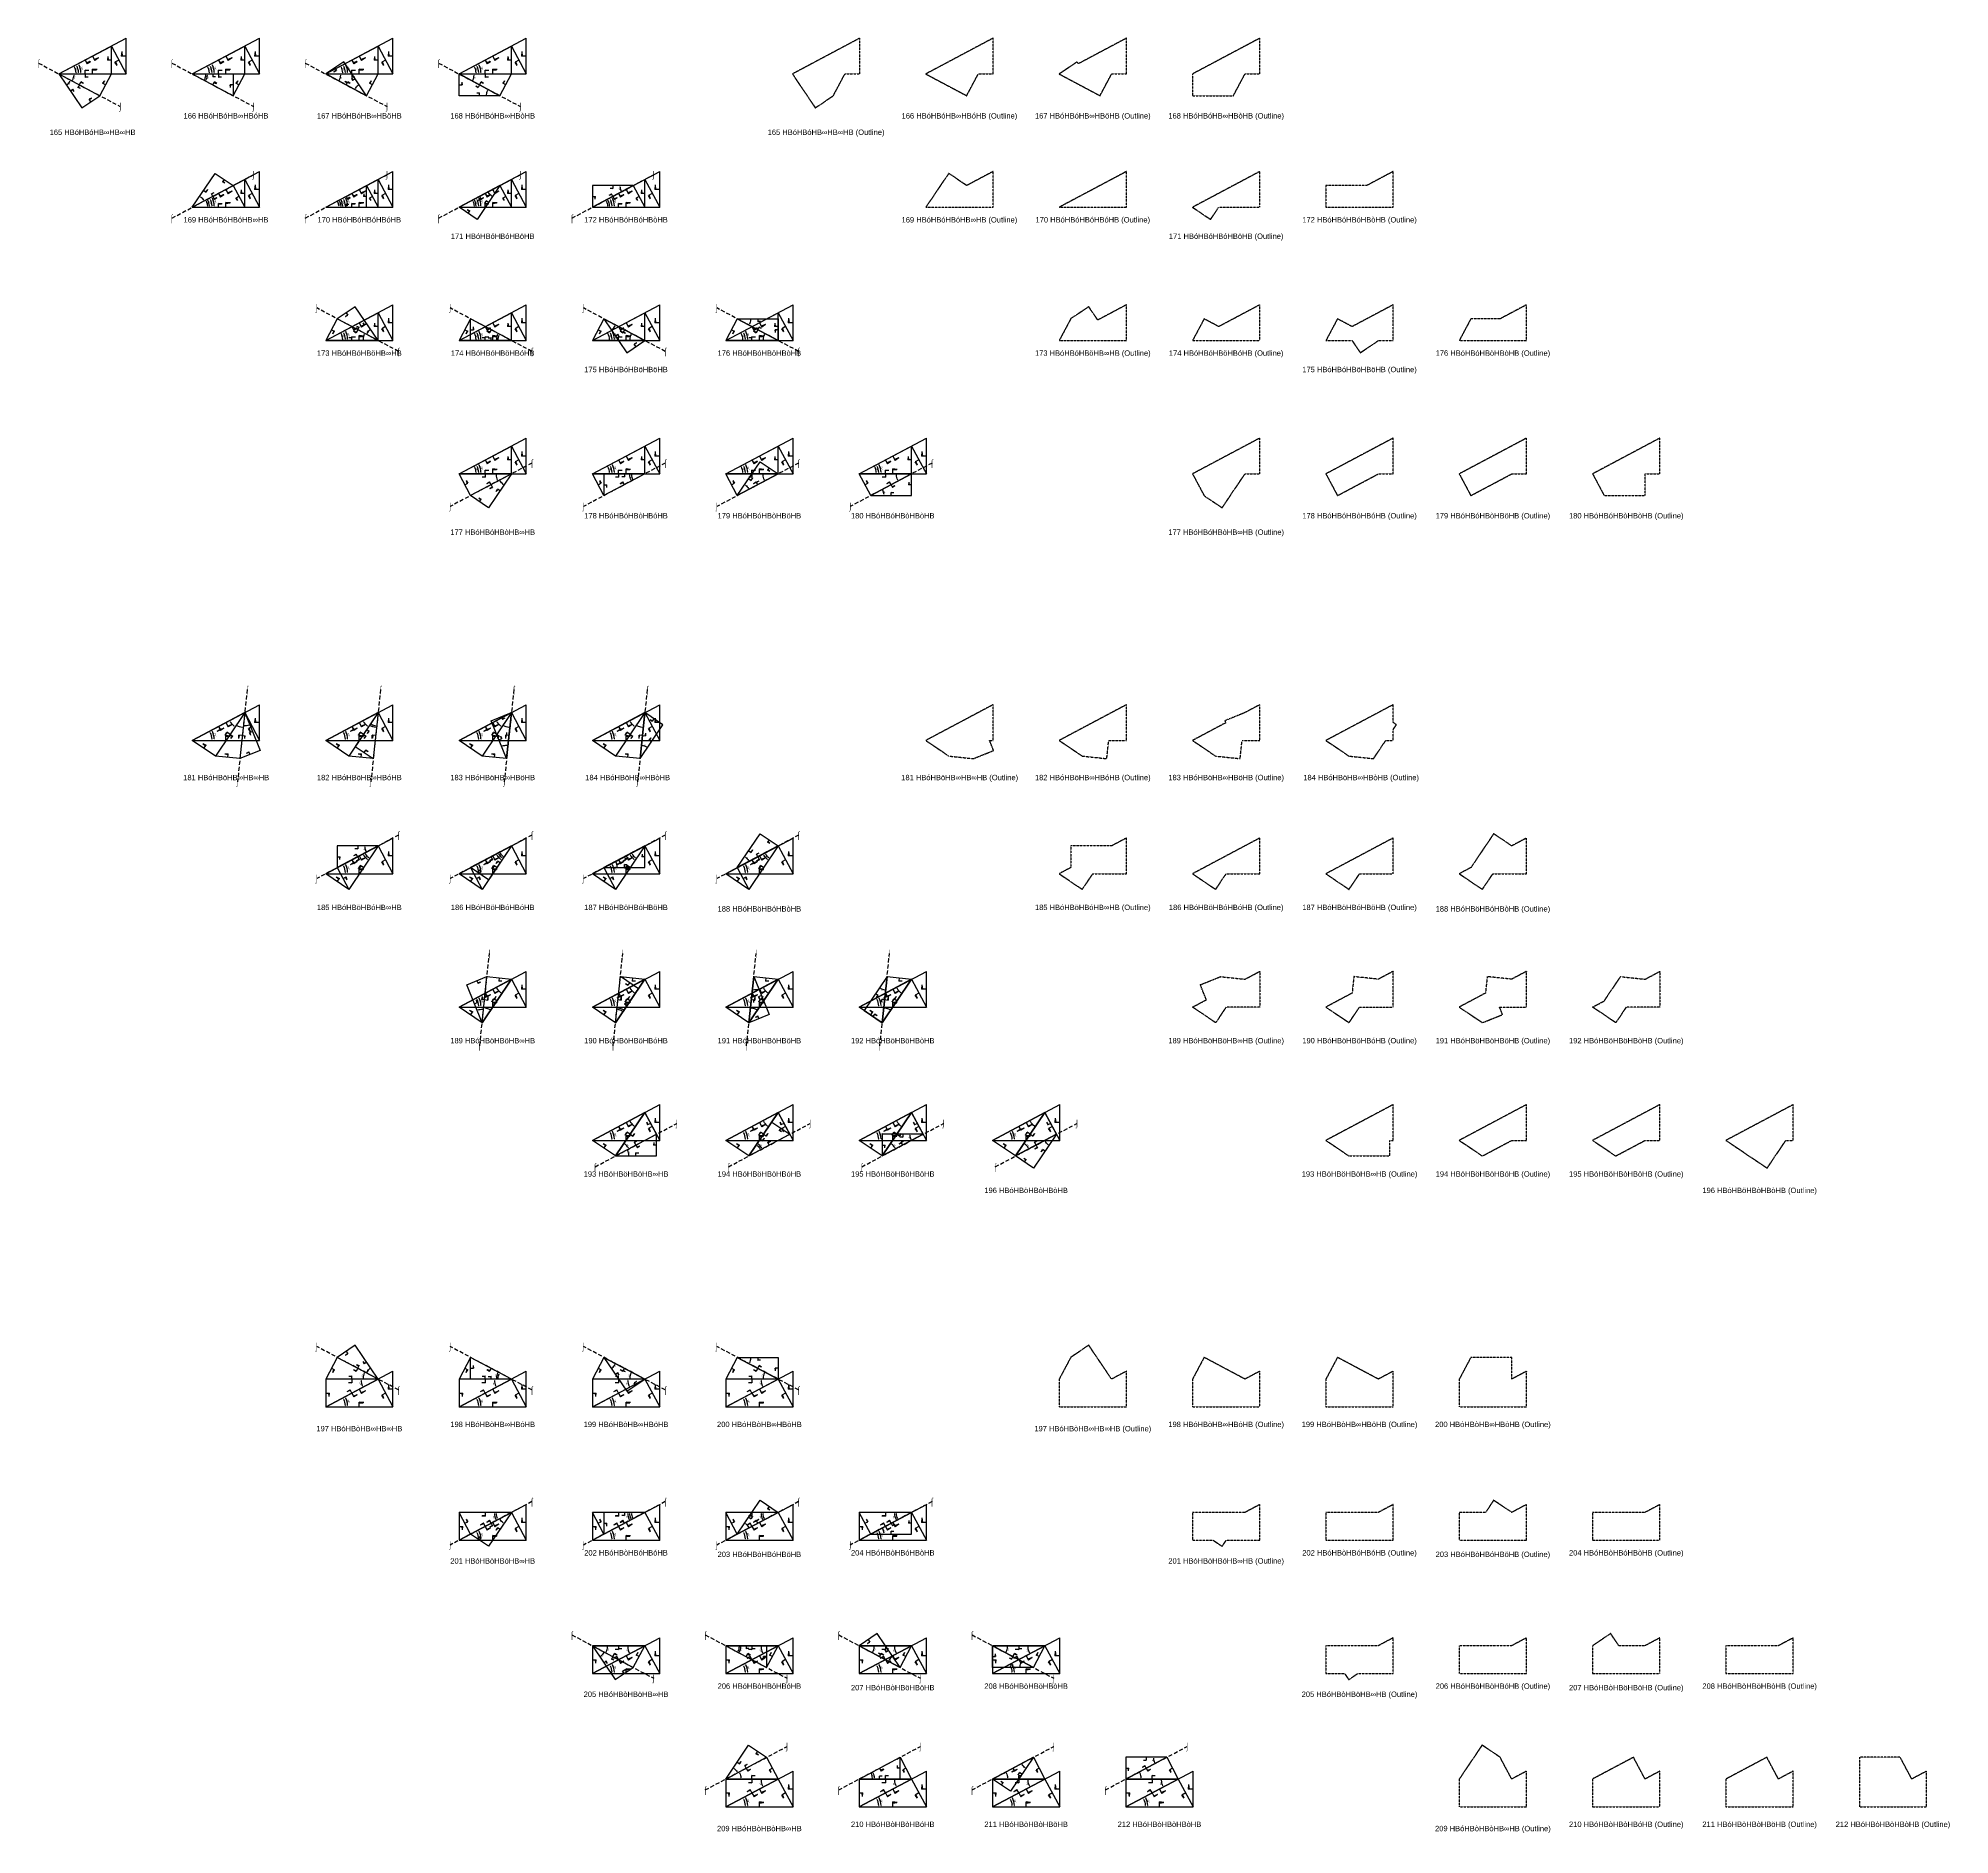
# Model space of a CAD drawing. Header units: millimetres. Extents: x -201764 to 671342, y -3335564 to 24518.
# Drawn here: x 185750 to 611882, y -2070773 to -1670090 of the extents above; entities that cross this region are included whole.
import ezdxf
from ezdxf.enums import TextEntityAlignment as Align

# ---------------------------------------------------------------- set-up
doc = ezdxf.new("R2010")
doc.units = ezdxf.units.MM
doc.header["$PDMODE"] = 35
doc.linetypes.add('DASHED', pattern=[19.05, 12.7, -6.35])
for name, color, linetype in [('BASE', 170, 'Continuous'), ('HYPOTENUSE', 20, 'Continuous'), ('PERPENDICULAR', 90, 'Continuous')]:
    doc.layers.add(name, color=color, linetype=linetype)
doc.styles.add('Arial', font='arial_0.ttf')
doc.dimstyles.new('ISO-25', dxfattribs={"dimtxt": 250, "dimasz": 100, "dimexe": 1.25, "dimexo": 0.625, "dimgap": 100, "dimtad": 1, "dimdec": 0, "dimtxsty": 'Arial', "dimcen": 2.5, "dimadec": 0, "dimazin": 0, "dimtfac": 1, "dimtdec": 0, "dimtmove": 0, "dimatfit": 3, "dimfxl": 1, "dimarcsym": 0})

# ---------------------------------------------------------------- blocks, each defined once
blk = doc.blocks.new('*D49')
at = {"color": 0, "lineweight": -2, "ltscale": 100, "transparency": 16777216}
blk.add_arc((0, 0), 4906, 4.08845, 23.91155, dxfattribs=at)
at = {"color": 0, "ltscale": 100, "transparency": 16777216}
for points in [[(4432, 1963), (4537, 2014), (4332, 2303)], [(4952, 352), (4835, 348), (4906, 0)]]:
    blk.add_solid(points, dxfattribs=at)
at = {"layer": 'Defpoints', "color": 0, "ltscale": 100, "transparency": 16777216}
for p in [(15000, 7976), (0, 0), (0, 0), (4841, 796), (15000, 0)]:
    blk.add_point(p, dxfattribs=at)
at = {"color": 0, "ltscale": 100, "transparency": 16777216, "insert": (5055, 1260), "char_height": 400, "attachment_point": 5, "rotation": 284, "style": 'Arial'}
blk.add_mtext('28°', dxfattribs=at)
blk = doc.blocks.new('SanjoyNathGeometrifyingTrigonometryFundamentalLockedSet')
at = {"color": 114, "linetype": 'DASHED', "ltscale": 100, "true_color": 0x139b48}
for p, q in [((14000, 4987.8), (13900, 3987.8)), ((14000, 4987.8), (14100, 3987.8)), ((15000, 3987.8), (13900, 3987.8))]:
    blk.add_line(p, q, dxfattribs=at)
at = {"color": 242, "linetype": 'DASHED', "ltscale": 100, "true_color": 0xcd2027}
for p, q in [((7500, 3987.8), (8016.4, 3016.6)), ((8852.4, 3574.3), (7922.5, 3193.2)), ((8852.4, 3574.3), (8016.4, 3016.6))]:
    blk.add_line(p, q, dxfattribs=at)
at = {"color": 159, "linetype": 'DASHED', "ltscale": 100, "true_color": 0x22346e}
for p, q in [((7500, 0), (7500, 1100)), ((8500, 1000), (7500, 1100)), ((8500, 1000), (7500, 900))]:
    blk.add_line(p, q, dxfattribs=at)
at = {"layer": 'BASE'}
blk.add_line((0, 0), (15000, 0), dxfattribs=at)
at = {"layer": 'HYPOTENUSE'}
blk.add_line((0, 0), (15000, 7975.6), dxfattribs=at)
at = {"layer": 'PERPENDICULAR'}
blk.add_line((15000, 0), (15000, 7975.6), dxfattribs=at)
at = {"color": 4, "ltscale": 100}
dim = blk.add_angular_dim_2l(base=(4841, 795.6), line1=((0, 0), (15000, 0)), line2=((0, 0), (15000, 7975.6)), dimstyle='ISO-25', override={"dimtxt": 400, "dimasz": 350, "dimgap": 100}, dxfattribs=at)
dim.commit()
dim.dimension.update_dxf_attribs({"geometry": '*D49', "text_midpoint": (5055.4, 1260.5)})

msp = doc.modelspace()

# ---------------------------------------------------------------- linework, layer by layer
at = {"linetype": 'DASHED', "ltscale": 70}
for p, q in [((185809, -1675642), (204042, -1685337)), ((215539, -1675642), (233772, -1685337)), ((245269, -1675642), (263502, -1685337)), ((274999, -1675642), (293232, -1685337)), ((215539, -1710219), (233772, -1700525)), ((245269, -1710219), (263502, -1700525)), ((274999, -1710219), (293232, -1700525)), ((304729, -1710219), (322962, -1700525)), ((266080, -1739949), (247847, -1730255)), ((295810, -1739949), (277577, -1730255)), ((325540, -1739949), (307307, -1730255)), ((355270, -1739949), (337037, -1730255)), ((295810, -1764832), (277577, -1774527)), ((325540, -1764832), (307307, -1774527)), ((355270, -1764832), (337037, -1774527)), ((385000, -1764832), (366767, -1774527)), ((232331, -1815364), (230173, -1835901)), ((262061, -1815364), (259903, -1835901)), ((291791, -1815364), (289633, -1835901)), ((321521, -1815364), (319363, -1835901)), ((266080, -1847804), (247847, -1857499)), ((295810, -1847804), (277577, -1857499)), ((325540, -1847804), (307307, -1857499)), ((355270, -1847804), (337037, -1857499)), ((284173, -1894787), (286331, -1874250)), ((313903, -1894787), (316061, -1874250)), ((343633, -1894787), (345791, -1874250)), ((373363, -1894787), (375521, -1874250)), ((309884, -1921806), (328117, -1912111)), ((339614, -1921806), (357847, -1912111)), ((369344, -1921806), (387577, -1912111)), ((399074, -1921806), (417307, -1912111)), ((266080, -1971571), (247847, -1961877)), ((295810, -1971571), (277577, -1961877)), ((325540, -1971571), (307307, -1961877)), ((355270, -1971571), (337037, -1961877)), ((295810, -1996454), (277577, -2006149)), ((325540, -1996454), (307307, -2006149)), ((355270, -1996454), (337037, -2006149)), ((385000, -1996454), (366767, -2006149)), ((304729, -2026184), (322962, -2035879)), ((334459, -2026184), (352692, -2035879)), ((364189, -2026184), (382422, -2035879)), ((393919, -2026184), (412152, -2035879)), ((334459, -2060761), (352692, -2051066)), ((364189, -2060761), (382422, -2051066)), ((393919, -2060761), (412152, -2051066)), ((423649, -2060761), (441882, -2051066))]:
    msp.add_line(p, q, dxfattribs=at)
at = {"linetype": 'DASHED'}
for points in [[(365576, -1678066), (368882, -1678066), (368882, -1670090), (353882, -1678066), (358980, -1685624), (362999, -1682913)], [(383612, -1678066), (392729, -1682913), (395306, -1678066), (398612, -1678066), (398612, -1670090)], [(422459, -1682913), (425036, -1678066), (428342, -1678066), (428342, -1670090), (417646, -1675778), (417361, -1675355), (413342, -1678066)], [(454766, -1678066), (458072, -1678066), (458072, -1670090), (443072, -1678066), (443072, -1682913), (452189, -1682913)], [(388710, -1700238), (383612, -1707796), (398612, -1707796), (398612, -1699820), (392729, -1702948)], [(413342, -1707796), (428342, -1707796), (428342, -1699820)], [(447091, -1710506), (448919, -1707796), (458072, -1707796), (458072, -1699820), (443072, -1707796)], [(472802, -1707796), (487802, -1707796), (487802, -1699820), (481919, -1702948), (472802, -1702948)], [(413342, -1737526), (428342, -1737526), (428342, -1729550), (421949, -1732949), (419938, -1729968), (415920, -1732678)], [(445650, -1732678), (443072, -1737526), (458072, -1737526), (458072, -1729550), (448919, -1734417)], [(475380, -1732678), (472802, -1737526), (478649, -1737526), (480478, -1740236), (484496, -1737526), (487802, -1737526), (487802, -1729550), (478649, -1734417)], [(511649, -1732678), (505110, -1732678), (502532, -1737526), (517532, -1737526), (517532, -1729550)], [(449668, -1774814), (454766, -1767256), (458072, -1767256), (458072, -1759280), (443072, -1767256), (445650, -1772103)], [(475380, -1772103), (484496, -1767256), (487802, -1767256), (487802, -1759280), (472802, -1767256)], [(505110, -1772103), (514226, -1767256), (517532, -1767256), (517532, -1759280), (502532, -1767256)], [(543956, -1767256), (547262, -1767256), (547262, -1759280), (532262, -1767256), (534840, -1772103), (543956, -1772103)], [(398612, -1818740), (383612, -1826716), (388767, -1830193), (394227, -1830766), (398721, -1828951), (397819, -1826716), (398612, -1826716)], [(423957, -1830766), (424383, -1826716), (428342, -1826716), (428342, -1818740), (413342, -1826716), (418497, -1830193)], [(453687, -1830766), (454113, -1826716), (458072, -1826716), (458072, -1818740), (454766, -1820498), (450272, -1822314), (450463, -1822786), (443072, -1826716), (448227, -1830193)], [(487802, -1818740), (472802, -1826716), (477957, -1830193), (483417, -1830766), (486149, -1826716), (487802, -1826716), (487802, -1824265), (488515, -1823208), (487802, -1822728)], [(418497, -1859922), (420842, -1856446), (428342, -1856446), (428342, -1848470), (425036, -1850228), (415920, -1850228), (415920, -1855075), (413342, -1856446)], [(458072, -1848470), (443072, -1856446), (448227, -1859922), (450572, -1856446), (458072, -1856446)], [(487802, -1848470), (472802, -1856446), (477957, -1859922), (480302, -1856446), (487802, -1856446)], [(507687, -1859922), (510032, -1856446), (517532, -1856446), (517532, -1848470), (514226, -1850228), (510208, -1847517), (505110, -1855075), (502532, -1856446)], [(443072, -1886176), (446159, -1884534), (444812, -1881200), (449306, -1879384), (454766, -1879958), (458072, -1878200), (458072, -1886176), (450572, -1886176), (448227, -1889652)], [(479036, -1879384), (478649, -1883067), (472802, -1886176), (477957, -1889652), (480302, -1886176), (487802, -1886176), (487802, -1878200), (484496, -1879958)], [(508766, -1879384), (508379, -1883067), (502532, -1886176), (507687, -1889652), (512181, -1887837), (511510, -1886176), (517532, -1886176), (517532, -1878200), (514226, -1879958)], [(532262, -1886176), (534840, -1884805), (538496, -1879384), (543956, -1879958), (547262, -1878200), (547262, -1886176), (539762, -1886176), (537417, -1889652)], [(487074, -1915905), (487802, -1915905), (487802, -1907930), (472802, -1915905), (477957, -1919382), (487074, -1919382)], [(502532, -1915905), (507687, -1919382), (514226, -1915905), (517532, -1915905), (517532, -1907930)], [(543956, -1915905), (547262, -1915905), (547262, -1907930), (532262, -1915905), (537417, -1919382)], [(571166, -1922093), (575339, -1915905), (576992, -1915905), (576992, -1907930), (561992, -1915905)], [(428342, -1975365), (428342, -1967390), (425036, -1969148), (419938, -1961590), (415920, -1964300), (413342, -1969148), (413342, -1975365)], [(445650, -1964300), (443072, -1969148), (443072, -1975365), (458072, -1975365), (458072, -1967390), (454766, -1969148)], [(475380, -1964300), (472802, -1969148), (472802, -1975365), (487802, -1975365), (487802, -1967390), (484496, -1969148)], [(517532, -1975365), (517532, -1967390), (514226, -1969148), (514226, -1964300), (505110, -1964300), (502532, -1969148), (502532, -1975365)], [(449668, -2006436), (450572, -2005095), (458072, -2005095), (458072, -1997120), (454766, -1998878), (443072, -1998878), (443072, -2005095), (447681, -2005095)], [(484496, -1998878), (472802, -1998878), (472802, -2005095), (487802, -2005095), (487802, -1997120)], [(510208, -1996167), (508379, -1998878), (502532, -1998878), (502532, -2005095), (517532, -2005095), (517532, -1997120), (514226, -1998878)], [(532262, -1998878), (532262, -2005095), (547262, -2005095), (547262, -1997120), (543956, -1998878)], [(472802, -2028608), (472802, -2034825), (476996, -2034825), (477900, -2036166), (479887, -2034825), (487802, -2034825), (487802, -2026850), (484496, -2028608)], [(514226, -2028608), (502532, -2028608), (502532, -2034825), (517532, -2034825), (517532, -2026850)], [(532262, -2028608), (532262, -2034825), (547262, -2034825), (547262, -2026850), (543956, -2028608), (538109, -2028608), (536281, -2025897)], [(561992, -2028608), (561992, -2034825), (576992, -2034825), (576992, -2026850), (573686, -2028608)], [(517532, -2064555), (517532, -2056580), (514226, -2058338), (511649, -2053490), (507630, -2050780), (502532, -2058338), (502532, -2064555)], [(541379, -2053490), (532262, -2058338), (532262, -2064555), (547262, -2064555), (547262, -2056580), (543956, -2058338)], [(571109, -2053490), (561992, -2058338), (561992, -2064555), (576992, -2064555), (576992, -2056580), (573686, -2058338)], [(606722, -2064555), (606722, -2056580), (603416, -2058338), (600839, -2053490), (591722, -2053490), (591722, -2064555)]]:
    msp.add_lwpolyline(points, close=True, dxfattribs=at)

# ---------------------------------------------------------------- block references
for p in [(190368, -1678066), (220098, -1678066), (249828, -1678066), (279558, -1678066), (220098, -1707796), (249828, -1707796), (279558, -1707796), (309287, -1707796), (249828, -1737526), (279558, -1737526), (309287, -1737526), (339017, -1737526), (279558, -1767256), (309287, -1767256), (339017, -1767256), (368747, -1767256), (220098, -1826716), (249828, -1826716), (279558, -1826716), (309287, -1826716), (249828, -1856446), (279558, -1856446), (309287, -1856446), (339017, -1856446), (279558, -1886176), (309287, -1886176), (339017, -1886176), (368747, -1886176), (309287, -1915905), (339017, -1915905), (368747, -1915905), (398477, -1915905), (249828, -1975365), (279558, -1975365), (309287, -1975365), (339017, -1975365), (279558, -2005095), (309287, -2005095), (339017, -2005095), (368747, -2005095), (309287, -2034825), (339017, -2034825), (368747, -2034825), (398477, -2034825), (339017, -2064555), (368747, -2064555), (398477, -2064555), (428207, -2064555)]:
    msp.add_blockref('SanjoyNathGeometrifyingTrigonometryFundamentalLockedSet', p, dxfattribs=at)
at = {"linetype": 'DASHED', "ltscale": 100}
for p, xscale, yscale, zscale, rotation in [((190368, -1678066), -0.882947592858929, 0.882947592858929, 0.882947592858929, 208), ((190368, -1678066), 0.6883428104611129, 0.6883428104611129, 0.6883428104611129, 331.9999999999999), ((220098, -1678066), -0.882947592858929, 0.882947592858929, 0.882947592858929, 208), ((220098, -1678066), 0.6883428104611129, 0.6883428104611129, 0.6883428104611129, 331.9999999999999), ((249828, -1678066), -0.882947592858929, 0.882947592858929, 0.882947592858929, 208), ((249828, -1678066), 0.6883428104611129, 0.6883428104611129, 0.6883428104611129, 331.9999999999999), ((279558, -1678066), -0.882947592858929, 0.882947592858929, 0.882947592858929, 208), ((279558, -1678066), 0.6883428104611129, 0.6883428104611129, 0.6883428104611129, 331.9999999999999), ((190368, -1678066), 0.607770627558388, 0.607770627558388, 0.607770627558388, 304.0000000000001), ((220098, -1678066), -0.607770627558388, 0.607770627558388, 0.607770627558388, 180), ((258944, -1682913), 0.607770627558388, 0.607770627558388, 0.607770627558388, 124), ((220098, -1707796), -0.607770627558388, 0.607770627558388, 0.607770627558388, 235.9999999999998), ((288674, -1702948), -0.6077706275583891, 0.6077706275583891, 0.607770627558389, 55.99999999999964), ((220098, -1707796), -0.882947592858929, 0.882947592858929, 0.882947592858929, 208), ((220098, -1707796), -0.6883428104611129, 0.6883428104611129, 0.6883428104611129, 208), ((249828, -1707796), -0.882947592858929, 0.882947592858929, 0.882947592858929, 208), ((249828, -1707796), -0.6883428104611129, 0.6883428104611129, 0.6883428104611129, 208), ((279558, -1707796), -0.882947592858929, 0.882947592858929, 0.882947592858929, 208), ((279558, -1707796), -0.6883428104611129, 0.6883428104611129, 0.6883428104611129, 208), ((309287, -1707796), -0.882947592858929, 0.882947592858929, 0.882947592858929, 208), ((309287, -1707796), -0.6883428104611129, 0.6883428104611129, 0.6883428104611129, 208), ((318404, -1702948), 0.607770627558389, 0.607770627558389, 0.607770627558389, 180), ((261522, -1737526), 0.6077706275583871, 0.6077706275583871, 0.6077706275583871, 124.0000000000001), ((311865, -1732678), 0.607770627558389, 0.607770627558389, 0.607770627558389, 304.0000000000001), ((249828, -1737526), -0.882947592858929, 0.882947592858929, 0.882947592858929, 208), ((261522, -1737526), 0.6883428104611129, 0.6883428104611129, 0.6883428104611129, 152), ((279558, -1737526), -0.882947592858929, 0.882947592858929, 0.882947592858929, 208), ((291251, -1737526), 0.6883428104611129, 0.6883428104611129, 0.6883428104611129, 152), ((309287, -1737526), -0.882947592858929, 0.882947592858929, 0.882947592858929, 208), ((320981, -1737526), 0.6883428104611129, 0.6883428104611129, 0.6883428104611129, 152), ((339017, -1737526), -0.882947592858929, 0.882947592858929, 0.882947592858929, 208), ((350711, -1737526), 0.6883428104611129, 0.6883428104611129, 0.6883428104611129, 152), ((341595, -1732678), -0.607770627558389, 0.6077706275583891, 0.607770627558389, 180), ((279558, -1767256), -0.882947592858929, 0.882947592858929, 0.882947592858929, 208), ((291251, -1767256), -0.6883428104611109, 0.6883428104611109, 0.6883428104611109, 27.99999999999998), ((309287, -1767256), -0.882947592858929, 0.882947592858929, 0.882947592858929, 208), ((320981, -1767256), -0.6883428104611109, 0.6883428104611109, 0.6883428104611109, 27.99999999999998), ((339017, -1767256), -0.882947592858929, 0.882947592858929, 0.882947592858929, 208), ((350711, -1767256), -0.6883428104611109, 0.6883428104611109, 0.6883428104611109, 27.99999999999998), ((368747, -1767256), -0.882947592858929, 0.882947592858929, 0.882947592858929, 208), ((380441, -1767256), -0.6883428104611109, 0.6883428104611109, 0.6883428104611109, 27.99999999999998), ((291251, -1767256), -0.607770627558386, 0.6077706275583861, 0.607770627558386, 55.99999999999996), ((320981, -1767256), 0.607770627558386, 0.607770627558386, 0.607770627558386, 180), ((341595, -1772103), -0.607770627558386, 0.6077706275583861, 0.607770627558386, 236), ((231792, -1820498), -0.779596451735377, 0.779596451735377, 0.7795964517353771, 56.00000000000004), ((261522, -1820498), -0.779596451735377, 0.779596451735377, 0.7795964517353771, 56.00000000000004), ((291251, -1820498), -0.779596451735377, 0.779596451735377, 0.7795964517353771, 56.00000000000004), ((320981, -1820498), -0.779596451735377, 0.779596451735377, 0.7795964517353771, 56.00000000000004), ((220098, -1826716), -0.882947592858929, 0.882947592858929, 0.882947592858929, 208), ((231792, -1820498), -0.6883428104611129, 0.688342810461113, 0.688342810461113, 84.00000000000026), ((231792, -1820498), -0.6077706275583903, 0.6077706275583902, 0.6077706275583902, 112.0000000000003), ((249828, -1826716), -0.882947592858929, 0.882947592858929, 0.882947592858929, 208), ((261522, -1820498), -0.6883428104611129, 0.688342810461113, 0.688342810461113, 84.00000000000026), ((261522, -1820498), 0.6077706275583902, 0.6077706275583902, 0.6077706275583902, 236.0000000000002), ((279558, -1826716), -0.882947592858929, 0.882947592858929, 0.882947592858929, 208), ((291251, -1820498), -0.6883428104611129, 0.688342810461113, 0.688342810461113, 84.00000000000026), ((290172, -1830766), -0.6077706275583901, 0.6077706275583901, 0.6077706275583901, 292.0000000000003), ((309287, -1826716), -0.882947592858929, 0.882947592858929, 0.882947592858929, 208), ((320981, -1820498), -0.6883428104611129, 0.688342810461113, 0.688342810461113, 84.00000000000026), ((319902, -1830766), 0.6077706275583901, 0.6077706275583901, 0.6077706275583901, 56.0000000000002), ((261522, -1850228), -0.779596451735377, 0.779596451735377, 0.7795964517353771, 56.00000000000004), ((291251, -1850228), -0.779596451735377, 0.779596451735377, 0.7795964517353771, 56.00000000000004), ((291251, -1850228), -0.6077706275583891, 0.6077706275583891, 0.607770627558389, 55.99999999999964), ((320981, -1850228), -0.779596451735377, 0.779596451735377, 0.7795964517353771, 56.00000000000004), ((350711, -1850228), -0.779596451735377, 0.779596451735377, 0.7795964517353771, 56.00000000000004), ((341595, -1855075), -0.6077706275583891, 0.6077706275583891, 0.607770627558389, 235.9999999999997), ((249828, -1856446), -0.882947592858929, 0.882947592858929, 0.882947592858929, 208), ((261522, -1850228), 0.688342810461113, 0.688342810461113, 0.688342810461113, 208), ((261522, -1850228), 0.607770627558388, 0.607770627558388, 0.607770627558388, 180), ((279558, -1856446), -0.882947592858929, 0.882947592858929, 0.882947592858929, 208), ((291251, -1850228), 0.688342810461113, 0.688342810461113, 0.688342810461113, 208), ((309287, -1856446), -0.882947592858929, 0.882947592858929, 0.882947592858929, 208), ((320981, -1850228), 0.688342810461113, 0.688342810461113, 0.688342810461113, 208), ((339017, -1856446), -0.882947592858929, 0.882947592858929, 0.882947592858929, 208), ((350711, -1850228), 0.688342810461113, 0.688342810461113, 0.688342810461113, 208), ((291251, -1879958), -0.779596451735377, 0.779596451735377, 0.7795964517353771, 56.00000000000004), ((320981, -1879958), -0.779596451735377, 0.779596451735377, 0.7795964517353771, 56.00000000000004), ((350711, -1879958), -0.779596451735377, 0.779596451735377, 0.7795964517353771, 56.00000000000004), ((380441, -1879958), -0.779596451735377, 0.779596451735377, 0.7795964517353771, 56.00000000000004), ((279558, -1886176), -0.882947592858929, 0.882947592858929, 0.882947592858929, 208), ((284712, -1889652), -0.6077706275583901, 0.6077706275583901, 0.6077706275583901, 292.0000000000003), ((284712, -1889652), -0.6883428104611128, 0.6883428104611129, 0.6883428104611129, 264.0000000000002), ((309287, -1886176), -0.882947592858929, 0.882947592858929, 0.882947592858929, 208), ((314442, -1889652), 0.6077706275583901, 0.6077706275583901, 0.6077706275583901, 56.0000000000002), ((314442, -1889652), -0.6883428104611128, 0.6883428104611129, 0.6883428104611129, 264.0000000000002), ((339017, -1886176), -0.882947592858929, 0.882947592858929, 0.882947592858929, 208), ((345252, -1879384), -0.6077706275583903, 0.6077706275583902, 0.6077706275583902, 112.0000000000003), ((344172, -1889652), -0.6883428104611128, 0.6883428104611129, 0.6883428104611129, 264.0000000000002), ((368747, -1886176), -0.882947592858929, 0.882947592858929, 0.882947592858929, 208), ((374981, -1879384), 0.6077706275583902, 0.6077706275583902, 0.6077706275583902, 236.0000000000002), ((373902, -1889652), -0.6883428104611128, 0.6883428104611129, 0.6883428104611129, 264.0000000000002), ((320981, -1909688), -0.779596451735377, 0.779596451735377, 0.7795964517353771, 56.00000000000004), ((350711, -1909688), -0.779596451735377, 0.779596451735377, 0.7795964517353771, 56.00000000000004), ((380441, -1909688), -0.779596451735377, 0.779596451735377, 0.7795964517353771, 56.00000000000004), ((410171, -1909688), -0.779596451735377, 0.779596451735377, 0.7795964517353771, 56.00000000000004), ((309287, -1915905), -0.882947592858929, 0.882947592858929, 0.882947592858929, 208), ((314442, -1919382), 0.6883428104611129, 0.6883428104611129, 0.6883428104611129, 28.00000000000013), ((339017, -1915905), -0.882947592858929, 0.882947592858929, 0.882947592858929, 208), ((344172, -1919382), 0.6883428104611129, 0.6883428104611129, 0.6883428104611129, 28.00000000000013), ((344172, -1919382), -0.607770627558386, 0.6077706275583861, 0.607770627558386, 236), ((368747, -1915905), -0.882947592858929, 0.882947592858929, 0.882947592858929, 208), ((373902, -1919382), 0.6883428104611129, 0.6883428104611129, 0.6883428104611129, 28.00000000000013), ((398477, -1915905), -0.882947592858929, 0.882947592858929, 0.882947592858929, 208), ((403632, -1919382), 0.6883428104611129, 0.6883428104611129, 0.6883428104611129, 28.00000000000013), ((412749, -1914535), -0.607770627558386, 0.6077706275583861, 0.607770627558386, 55.99999999999996), ((383019, -1914535), 0.607770627558386, 0.607770627558386, 0.607770627558386, 180), ((261522, -1969148), 0.6883428104611127, 0.6883428104611127, 0.6883428104611127, 151.9999999999999), ((261522, -1969148), 0.607770627558388, 0.607770627558388, 0.607770627558388, 124), ((291251, -1969148), 0.6883428104611127, 0.6883428104611127, 0.6883428104611127, 151.9999999999999), ((320981, -1969148), 0.6883428104611127, 0.6883428104611127, 0.6883428104611127, 151.9999999999999), ((311865, -1964300), 0.607770627558386, 0.607770627558386, 0.607770627558386, 304), ((350711, -1969148), 0.6883428104611127, 0.6883428104611127, 0.6883428104611127, 151.9999999999999), ((341595, -1964300), -0.6077706275583858, 0.6077706275583861, 0.607770627558386, 180), ((249828, -1975365), -0.882947592858929, 0.882947592858929, 0.882947592858929, 208), ((261522, -1969148), 0.7795964517353771, 0.7795964517353771, 0.7795964517353771, 180), ((279558, -1975365), -0.882947592858929, 0.882947592858929, 0.882947592858929, 208), ((291251, -1969148), 0.7795964517353771, 0.7795964517353771, 0.7795964517353771, 180), ((309287, -1975365), -0.882947592858929, 0.882947592858929, 0.882947592858929, 208), ((320981, -1969148), 0.7795964517353771, 0.7795964517353771, 0.7795964517353771, 180), ((339017, -1975365), -0.882947592858929, 0.882947592858929, 0.882947592858929, 208), ((350711, -1969148), 0.7795964517353771, 0.7795964517353771, 0.7795964517353771, 180), ((291251, -1998878), -0.6883428104611109, 0.6883428104611109, 0.6883428104611109, 27.99999999999998), ((320981, -1998878), -0.6883428104611109, 0.6883428104611109, 0.6883428104611109, 27.99999999999998), ((350711, -1998878), -0.6883428104611109, 0.6883428104611109, 0.6883428104611109, 27.99999999999998), ((380441, -1998878), -0.6883428104611109, 0.6883428104611109, 0.6883428104611109, 27.99999999999998), ((291251, -1998878), -0.607770627558386, 0.6077706275583861, 0.607770627558386, 55.99999999999996), ((341595, -2003725), -0.607770627558386, 0.6077706275583861, 0.607770627558386, 236), ((279558, -2005095), -0.882947592858929, 0.882947592858929, 0.882947592858929, 208), ((291251, -1998878), 0.7795964517353771, 0.7795964517353771, 0.7795964517353771, 180), ((309287, -2005095), -0.882947592858929, 0.882947592858929, 0.882947592858929, 208), ((320981, -1998878), 0.7795964517353771, 0.7795964517353771, 0.7795964517353771, 180), ((320981, -1998878), 0.607770627558386, 0.607770627558386, 0.607770627558386, 180), ((339017, -2005095), -0.882947592858929, 0.882947592858929, 0.882947592858929, 208), ((350711, -1998878), 0.7795964517353771, 0.7795964517353771, 0.7795964517353771, 180), ((368747, -2005095), -0.882947592858929, 0.882947592858929, 0.882947592858929, 208), ((380441, -1998878), 0.7795964517353771, 0.7795964517353771, 0.7795964517353771, 180), ((309287, -2028608), 0.688342810461111, 0.688342810461111, 0.688342810461111, 332.0000000000001), ((339017, -2028608), 0.688342810461111, 0.688342810461111, 0.688342810461111, 332.0000000000001), ((368747, -2028608), 0.688342810461111, 0.688342810461111, 0.688342810461111, 332.0000000000001), ((398477, -2028608), 0.688342810461111, 0.688342810461111, 0.688342810461111, 332.0000000000001), ((309287, -2028608), 0.607770627558386, 0.607770627558386, 0.607770627558386, 304), ((377864, -2033455), 0.607770627558386, 0.607770627558386, 0.607770627558386, 124), ((309287, -2034825), -0.882947592858929, 0.882947592858929, 0.882947592858929, 208), ((320981, -2028608), 0.7795964517353771, 0.7795964517353771, 0.7795964517353771, 180), ((339017, -2034825), -0.882947592858929, 0.882947592858929, 0.882947592858929, 208), ((350711, -2028608), 0.7795964517353771, 0.7795964517353771, 0.7795964517353771, 180), ((339017, -2028608), -0.6077706275583858, 0.6077706275583861, 0.607770627558386, 180), ((368747, -2034825), -0.882947592858929, 0.882947592858929, 0.882947592858929, 208), ((380441, -2028608), 0.7795964517353771, 0.7795964517353771, 0.7795964517353771, 180), ((398477, -2034825), -0.882947592858929, 0.882947592858929, 0.882947592858929, 208), ((410171, -2028608), 0.7795964517353771, 0.7795964517353771, 0.7795964517353771, 180), ((339017, -2058338), -0.607770627558386, 0.6077706275583861, 0.607770627558386, 236), ((339017, -2058338), -0.688342810461111, 0.688342810461111, 0.688342810461111, 208), ((368747, -2058338), -0.688342810461111, 0.688342810461111, 0.688342810461111, 208), ((407594, -2053490), -0.607770627558386, 0.6077706275583861, 0.607770627558386, 55.99999999999996), ((398477, -2058338), -0.688342810461111, 0.688342810461111, 0.688342810461111, 208), ((428207, -2058338), -0.688342810461111, 0.688342810461111, 0.688342810461111, 208), ((437324, -2053490), 0.607770627558386, 0.607770627558386, 0.607770627558386, 180), ((339017, -2064555), -0.882947592858929, 0.882947592858929, 0.882947592858929, 208), ((350711, -2058338), 0.7795964517353771, 0.7795964517353771, 0.7795964517353771, 180), ((368747, -2064555), -0.882947592858929, 0.882947592858929, 0.882947592858929, 208), ((380441, -2058338), 0.7795964517353771, 0.7795964517353771, 0.7795964517353771, 180), ((398477, -2064555), -0.882947592858929, 0.882947592858929, 0.882947592858929, 208), ((410171, -2058338), 0.7795964517353771, 0.7795964517353771, 0.7795964517353771, 180), ((428207, -2064555), -0.882947592858929, 0.882947592858929, 0.882947592858929, 208), ((439901, -2058338), 0.7795964517353771, 0.7795964517353771, 0.7795964517353771, 180)]:
    msp.add_blockref('SanjoyNathGeometrifyingTrigonometryFundamentalLockedSet', p, dxfattribs=dict(at, xscale=xscale, yscale=yscale, zscale=zscale, rotation=rotation))
for p, xscale, yscale, zscale in [((190368, -1678066), 0.7795964517353771, 0.7795964517353771, 0.7795964517353771), ((220098, -1678066), 0.7795964517353771, 0.7795964517353771, 0.7795964517353771), ((249828, -1678066), 0.7795964517353771, 0.7795964517353771, 0.7795964517353771), ((279558, -1678066), 0.7795964517353771, 0.7795964517353771, 0.7795964517353771), ((288674, -1682913), -0.607770627558389, 0.6077706275583891, 0.607770627558389), ((220098, -1707796), 0.7795964517353771, 0.7795964517353771, 0.7795964517353771), ((249828, -1707796), 0.7795964517353771, 0.7795964517353771, 0.7795964517353771), ((249828, -1707796), 0.607770627558388, 0.607770627558388, 0.607770627558388), ((279558, -1707796), 0.7795964517353771, 0.7795964517353771, 0.7795964517353771), ((309287, -1707796), 0.7795964517353771, 0.7795964517353771, 0.7795964517353771), ((249828, -1737526), 0.7795964517353771, 0.7795964517353771, 0.7795964517353771), ((279558, -1737526), 0.7795964517353771, 0.7795964517353771, 0.7795964517353771), ((291251, -1737526), -0.607770627558389, 0.6077706275583891, 0.607770627558389), ((309287, -1737526), 0.7795964517353771, 0.7795964517353771, 0.7795964517353771), ((339017, -1737526), 0.7795964517353771, 0.7795964517353771, 0.7795964517353771), ((279558, -1767256), 0.7795964517353771, 0.7795964517353771, 0.7795964517353771), ((309287, -1767256), 0.7795964517353771, 0.7795964517353771, 0.7795964517353771), ((339017, -1767256), 0.7795964517353771, 0.7795964517353771, 0.7795964517353771), ((368747, -1767256), 0.7795964517353771, 0.7795964517353771, 0.7795964517353771), ((371325, -1772103), 0.607770627558386, 0.607770627558386, 0.607770627558386), ((311865, -1855075), 0.607770627558389, 0.607770627558389, 0.607770627558389), ((314442, -1919382), 0.607770627558386, 0.607770627558386, 0.607770627558386), ((291251, -1969148), -0.607770627558386, 0.6077706275583861, 0.607770627558386), ((371325, -2003725), 0.607770627558386, 0.607770627558386, 0.607770627558386), ((407594, -2033455), -0.607770627558386, 0.6077706275583861, 0.607770627558386), ((368747, -2058338), 0.607770627558386, 0.607770627558386, 0.607770627558386)]:
    msp.add_blockref('SanjoyNathGeometrifyingTrigonometryFundamentalLockedSet', p, dxfattribs=dict(at, xscale=xscale, yscale=yscale, zscale=zscale))

# ---------------------------------------------------------------- texts
at = {"linetype": 'DASHED', "ltscale": 100, "style": 'Arial'}
for s, p in [('⌠', (185809, -1675642)), ('⌠', (215539, -1675642)), ('⌠', (245269, -1675642)), ('⌠', (274999, -1675642)), ('⌡', (204042, -1685337)), ('166 HBóHBóHB∞HBóHB', (227598, -1687401)), ('⌡', (233772, -1685337)), ('167 HBóHBóHB∞HBöHB', (257328, -1687401)), ('⌡', (263502, -1685337)), ('168 HBóHBóHB∞HBòHB', (287058, -1687401)), ('⌡', (293232, -1685337)), ('166 HBóHBóHB∞HBóHB (Outline)', (391112, -1687401)), ('167 HBóHBóHB∞HBöHB (Outline)', (420842, -1687401)), ('168 HBóHBóHB∞HBòHB (Outline)', (450572, -1687401)), ('165 HBóHBóHB∞HB∞HB', (197868, -1691061)), ('165 HBóHBóHB∞HB∞HB (Outline)', (361382, -1691061)), ('⌡', (233772, -1700525)), ('⌡', (263502, -1700525)), ('⌡', (293232, -1700525)), ('⌡', (322962, -1700525)), ('⌠', (215539, -1710219)), ('169 HBóHBóHBóHB∞HB', (227598, -1710587)), ('⌠', (245269, -1710219)), ('170 HBóHBóHBóHBóHB', (257328, -1710587)), ('⌠', (274999, -1710219)), ('⌠', (304729, -1710219)), ('172 HBóHBóHBóHBòHB', (316787, -1710587)), ('169 HBóHBóHBóHB∞HB (Outline)', (391112, -1710587)), ('170 HBóHBóHBóHBóHB (Outline)', (420842, -1710587)), ('172 HBóHBóHBóHBòHB (Outline)', (480302, -1710587)), ('171 HBóHBóHBóHBöHB', (287058, -1714247)), ('171 HBóHBóHBóHBöHB (Outline)', (450572, -1714247)), ('⌡', (247847, -1730255)), ('⌡', (277577, -1730255)), ('⌡', (307307, -1730255)), ('⌡', (337037, -1730255)), ('173 HBóHBóHBöHB∞HB', (257328, -1740317)), ('⌠', (266080, -1739949)), ('174 HBóHBóHBöHBóHB', (287058, -1740317)), ('⌠', (295810, -1739949)), ('⌠', (325540, -1739949)), ('176 HBóHBóHBöHBòHB', (346517, -1740317)), ('⌠', (355270, -1739949)), ('173 HBóHBóHBöHB∞HB (Outline)', (420842, -1740317)), ('174 HBóHBóHBöHBóHB (Outline)', (450572, -1740317)), ('176 HBóHBóHBöHBòHB (Outline)', (510032, -1740317)), ('175 HBóHBóHBöHBöHB', (316787, -1743976)), ('175 HBóHBóHBöHBöHB (Outline)', (480302, -1743976)), ('⌠', (295810, -1764832)), ('⌠', (325540, -1764832)), ('⌠', (355270, -1764832)), ('⌠', (385000, -1764832)), ('⌡', (277577, -1774527)), ('⌡', (307307, -1774527)), ('178 HBóHBóHBòHBóHB', (316787, -1776591)), ('⌡', (337037, -1774527)), ('179 HBóHBóHBòHBöHB', (346517, -1776591)), ('⌡', (366767, -1774527)), ('180 HBóHBóHBòHBòHB', (376247, -1776591)), ('178 HBóHBóHBòHBóHB (Outline)', (480302, -1776591)), ('179 HBóHBóHBòHBöHB (Outline)', (510032, -1776591)), ('180 HBóHBóHBòHBòHB (Outline)', (539762, -1776591)), ('177 HBóHBóHBòHB∞HB', (287058, -1780250)), ('177 HBóHBóHBòHB∞HB (Outline)', (450572, -1780250)), ('⌠', (232331, -1815364)), ('⌠', (262061, -1815364)), ('⌠', (291791, -1815364)), ('⌠', (321521, -1815364)), ('181 HBóHBöHB∞HB∞HB', (227652, -1834976)), ('⌡', (230173, -1835901)), ('182 HBóHBöHB∞HBóHB', (257328, -1834976)), ('⌡', (259903, -1835901)), ('183 HBóHBöHB∞HBöHB', (287058, -1834976)), ('⌡', (289633, -1835901)), ('184 HBóHBöHB∞HBòHB', (317144, -1834976)), ('⌡', (319363, -1835901)), ('181 HBóHBöHB∞HB∞HB (Outline)', (391167, -1834976)), ('182 HBóHBöHB∞HBóHB (Outline)', (420842, -1834976)), ('183 HBóHBöHB∞HBöHB (Outline)', (450572, -1834976)), ('184 HBóHBöHB∞HBòHB (Outline)', (480659, -1834976)), ('⌠', (266080, -1847804)), ('⌠', (295810, -1847804)), ('⌠', (325540, -1847804)), ('⌠', (355270, -1847804)), ('⌡', (247847, -1857499)), ('⌡', (277577, -1857499)), ('⌡', (307307, -1857499)), ('⌡', (337037, -1857499)), ('185 HBóHBöHBóHB∞HB', (257328, -1863931)), ('186 HBóHBöHBóHBóHB', (287058, -1863931)), ('187 HBóHBöHBóHBöHB', (316787, -1863931)), ('188 HBóHBöHBóHBòHB', (346517, -1864264)), ('185 HBóHBöHBóHB∞HB (Outline)', (420842, -1863931)), ('186 HBóHBöHBóHBóHB (Outline)', (450572, -1863931)), ('187 HBóHBöHBóHBöHB (Outline)', (480302, -1863931)), ('188 HBóHBöHBóHBòHB (Outline)', (510032, -1864264)), ('⌡', (286331, -1874250)), ('⌡', (316061, -1874250)), ('⌡', (345791, -1874250)), ('⌡', (375521, -1874250)), ('189 HBóHBöHBöHB∞HB', (287058, -1893661)), ('⌠', (284173, -1894787)), ('190 HBóHBöHBöHBóHB', (316787, -1893661)), ('⌠', (313903, -1894787)), ('191 HBóHBöHBöHBöHB', (346517, -1893661)), ('⌠', (343633, -1894787)), ('192 HBóHBöHBöHBòHB', (376247, -1893661)), ('⌠', (373363, -1894787)), ('189 HBóHBöHBöHB∞HB (Outline)', (450572, -1893661)), ('190 HBóHBöHBöHBóHB (Outline)', (480302, -1893661)), ('191 HBóHBöHBöHBöHB (Outline)', (510032, -1893661)), ('192 HBóHBöHBöHBòHB (Outline)', (539762, -1893661)), ('⌡', (328117, -1912111)), ('⌡', (357847, -1912111)), ('⌡', (387577, -1912111)), ('⌡', (417307, -1912111)), ('⌠', (309884, -1921806)), ('⌠', (339614, -1921806)), ('⌠', (369344, -1921806)), ('⌠', (399074, -1921806)), ('193 HBóHBöHBòHB∞HB', (316787, -1923391)), ('194 HBóHBöHBòHBóHB', (346517, -1923391)), ('195 HBóHBöHBòHBöHB', (376247, -1923391)), ('193 HBóHBöHBòHB∞HB (Outline)', (480302, -1923391)), ('194 HBóHBöHBòHBóHB (Outline)', (510032, -1923391)), ('195 HBóHBöHBòHBöHB (Outline)', (539762, -1923391)), ('196 HBóHBöHBòHBòHB', (405977, -1927050)), ('196 HBóHBöHBòHBòHB (Outline)', (569492, -1927050)), ('⌡', (247847, -1961877)), ('⌡', (277577, -1961877)), ('⌡', (307307, -1961877)), ('⌡', (337037, -1961877)), ('⌠', (266080, -1971571)), ('⌠', (295810, -1971571)), ('⌠', (325540, -1971571)), ('⌠', (355270, -1971571)), ('197 HBóHBòHB∞HB∞HB', (257328, -1980187)), ('198 HBóHBòHB∞HBóHB', (287058, -1979238)), ('199 HBóHBòHB∞HBöHB', (316787, -1979238)), ('200 HBóHBòHB∞HBòHB', (346517, -1979238)), ('197 HBóHBòHB∞HB∞HB (Outline)', (420842, -1980187)), ('198 HBóHBòHB∞HBóHB (Outline)', (450572, -1979238)), ('199 HBóHBòHB∞HBöHB (Outline)', (480302, -1979238)), ('200 HBóHBòHB∞HBòHB (Outline)', (510032, -1979238)), ('⌠', (295810, -1996454)), ('⌠', (325540, -1996454)), ('⌠', (355270, -1996454)), ('⌠', (385000, -1996454)), ('⌡', (277577, -2006149)), ('⌡', (307307, -2006149)), ('⌡', (337037, -2006149)), ('⌡', (366767, -2006149)), ('201 HBóHBòHBóHB∞HB', (287058, -2009696)), ('202 HBóHBòHBóHBóHB', (316787, -2007887)), ('203 HBóHBòHBóHBöHB', (346517, -2008220)), ('204 HBóHBòHBóHBòHB', (376247, -2007887)), ('201 HBóHBòHBóHB∞HB (Outline)', (450572, -2009696)), ('202 HBóHBòHBóHBóHB (Outline)', (480302, -2007887)), ('203 HBóHBòHBóHBöHB (Outline)', (510032, -2008220)), ('204 HBóHBòHBóHBòHB (Outline)', (539762, -2007887)), ('⌠', (304729, -2026184)), ('⌠', (334459, -2026184)), ('⌠', (364189, -2026184)), ('⌠', (393919, -2026184)), ('⌡', (322962, -2035879)), ('⌡', (352692, -2035879)), ('⌡', (382422, -2035879)), ('⌡', (412152, -2035879)), ('205 HBóHBòHBöHB∞HB', (316787, -2039426)), ('206 HBóHBòHBöHBóHB', (346517, -2037617)), ('207 HBóHBòHBöHBöHB', (376247, -2037950)), ('208 HBóHBòHBöHBòHB', (405977, -2037617)), ('205 HBóHBòHBöHB∞HB (Outline)', (480302, -2039426)), ('206 HBóHBòHBöHBóHB (Outline)', (510032, -2037617)), ('207 HBóHBòHBöHBöHB (Outline)', (539762, -2037950)), ('208 HBóHBòHBöHBòHB (Outline)', (569492, -2037617)), ('⌡', (352692, -2051066)), ('⌡', (382422, -2051066)), ('⌡', (412152, -2051066)), ('⌡', (441882, -2051066)), ('⌠', (334459, -2060761)), ('⌠', (364189, -2060761)), ('⌠', (393919, -2060761)), ('⌠', (423649, -2060761)), ('209 HBóHBòHBòHB∞HB', (346517, -2069377)), ('210 HBóHBòHBòHBóHB', (376247, -2068428)), ('211 HBóHBòHBòHBöHB', (405977, -2068428)), ('212 HBóHBòHBòHBòHB', (435707, -2068428)), ('209 HBóHBòHBòHB∞HB (Outline)', (510032, -2069377)), ('210 HBóHBòHBòHBóHB (Outline)', (539762, -2068428)), ('211 HBóHBòHBòHBöHB (Outline)', (569492, -2068428)), ('212 HBóHBòHBòHBòHB (Outline)', (599222, -2068428))]:
    msp.add_text(s, height=1200, dxfattribs=at).set_placement(p, align=Align.MIDDLE_CENTER)

doc.saveas('drawing.dxf')
